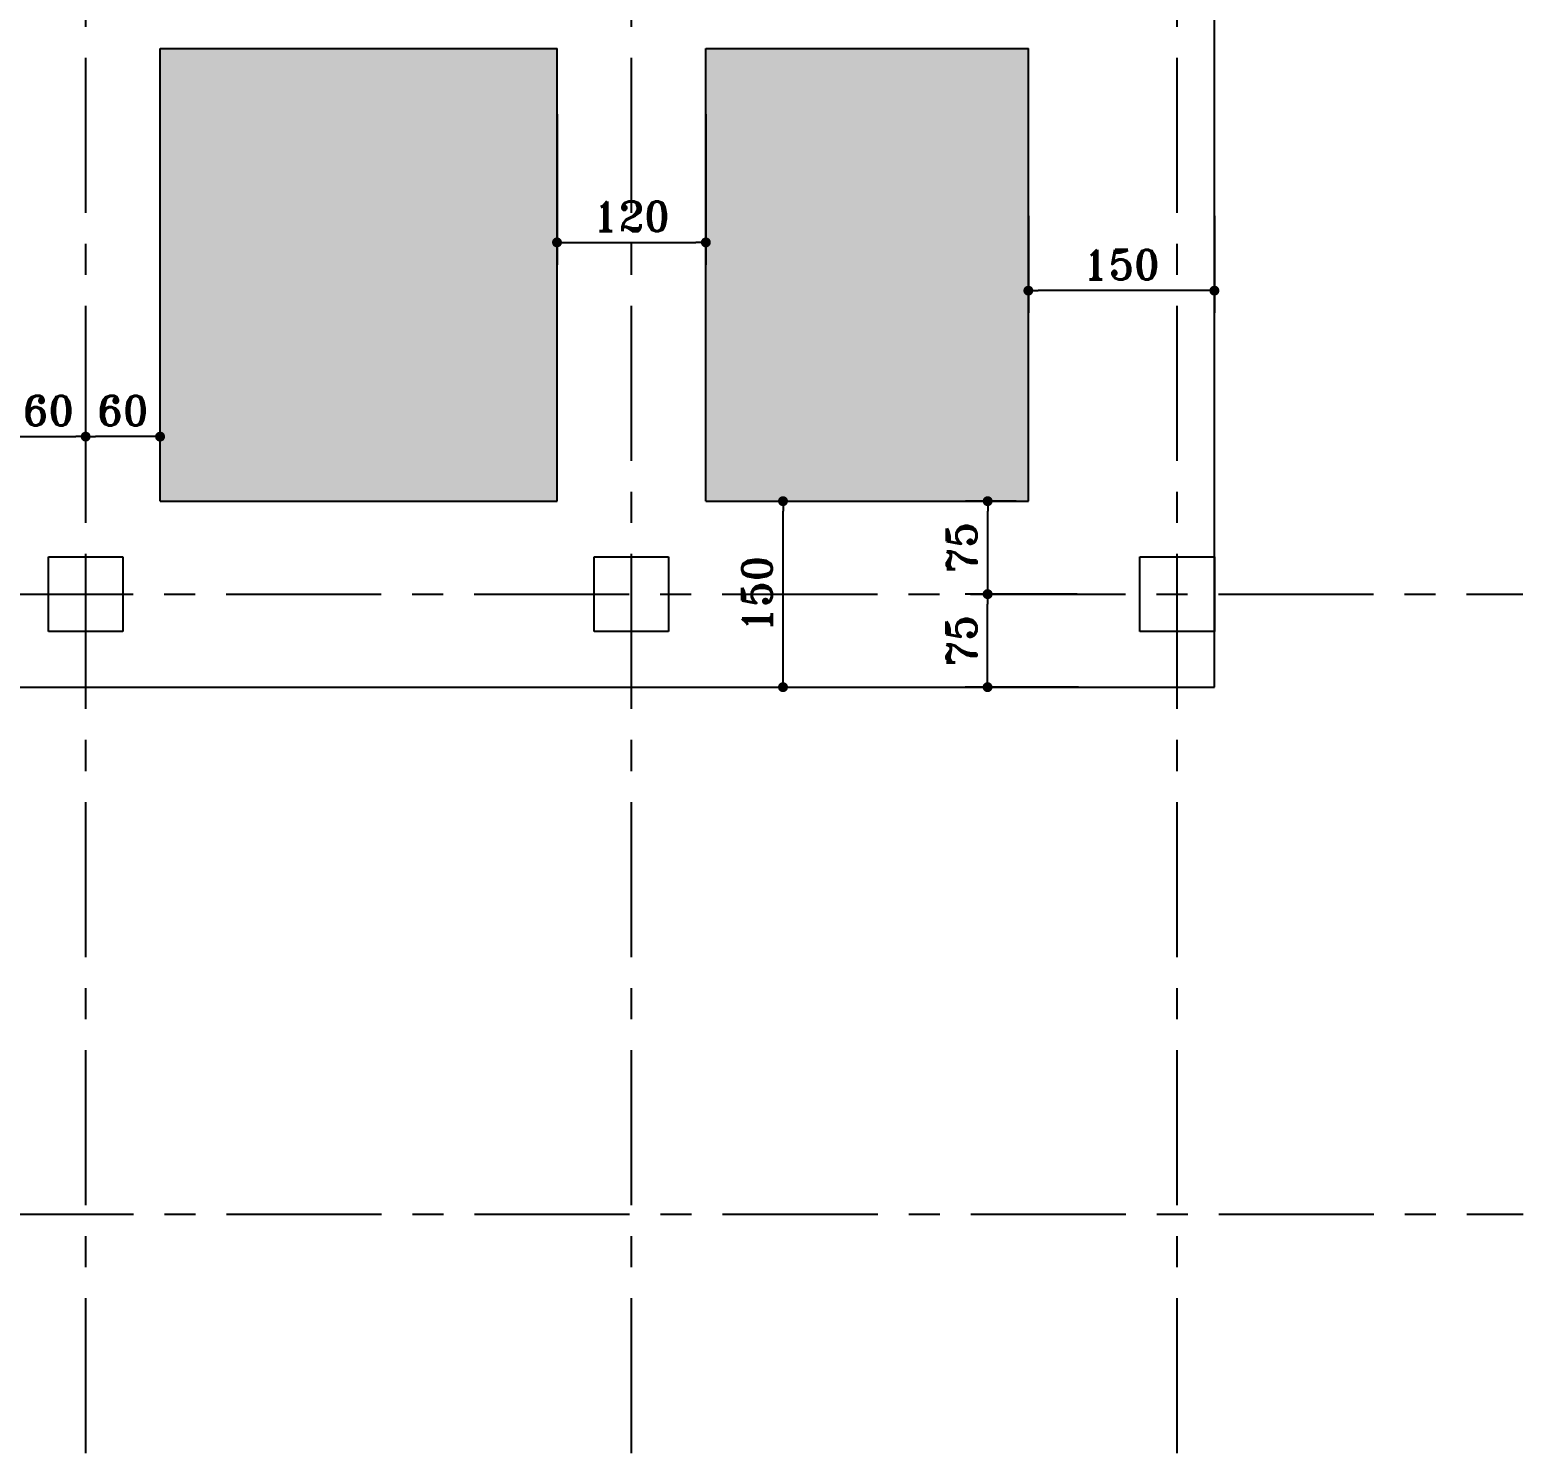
# Model space of a CAD drawing. Header units: inches. Extents: x 460503 to 460688, y 47570 to 48852.
# Drawn here: x 460533.99 to 460546.03, y 48742.66 to 48754.14 of the extents above; entities that cross this region are included whole.
import ezdxf

# ---------------------------------------------------------------- set-up
doc = ezdxf.new("R2010")
doc.units = ezdxf.units.IN
doc.header["$MEASUREMENT"] = 0
doc.linetypes.add('CENTER', pattern=[2, 1.25, -0.25, 0.25, -0.25])
for name, color, linetype in [('3G', 3, 'Continuous'), ('AXE', 1, 'CENTER'), ('DIM', 8, 'Continuous'), ('PY', 4, 'Continuous')]:
    doc.layers.add(name, color=color, linetype=linetype)
doc.styles.add('ROMANT', font='romant')
doc.dimstyles.new('Copy of 1-100', dxfattribs={"dimtxt": 0.24, "dimasz": 0.08, "dimexe": 0.18, "dimexo": 0.0625, "dimgap": 0.09, "dimtad": 1, "dimdec": 0, "dimlfac": 100, "dimdsep": 46, "dimtxsty": 'ROMANT', "dimblk": 'DOT', "dimcen": 0.09, "dimclrd": 1, "dimclre": 1, "dimclrt": 3, "dimadec": 0, "dimazin": 0, "dimtfac": 1, "dimtdec": 0, "dimtix": 1, "dimtofl": 0, "dimtmove": 2, "dimatfit": 3, "dimldrblk": 'DOT', "dimfxl": 1, "dimtolj": 1, "dimarcsym": 0})

# ---------------------------------------------------------------- blocks, each defined once
blk = doc.blocks.new('DOT')
at = {"layer": 'DIM', "color": 0, "linetype": 'ByBlock'}
blk.add_line((-0.5, 0), (-1, 0), dxfattribs=at)
at = {"layer": 'DIM', "color": 0, "linetype": 'ByBlock', "const_width": 0.5}
blk.add_lwpolyline([(-0.25, 0, 1), (0.25, 0, 1)], format="xyb", close=True, dxfattribs=at)
blk = doc.blocks.new('*D53')
at = {"color": 1, "lineweight": -2, "transparency": 16777216}
for p, q in [((460542.044, 48752.638), (460542.044, 48751.855)), ((460543.544, 48752.638), (460543.544, 48751.855)), ((460543.464, 48752.035), (460542.124, 48752.035))]:
    blk.add_line(p, q, dxfattribs=at)
at = {"layer": 'Defpoints', "color": 0, "transparency": 16777216}
for p in [(460542.044, 48752.7), (460543.544, 48752.7), (460542.044, 48752.035)]:
    blk.add_point(p, dxfattribs=at)
at = {"color": 1, "lineweight": -2, "transparency": 16777216, "xscale": 0.08, "yscale": 0.08, "zscale": 0.08, "rotation": 180}
blk.add_blockref('DOT', (460542.044, 48752.035), dxfattribs=at)
at = {"color": 1, "lineweight": -2, "transparency": 16777216, "xscale": 0.08, "yscale": 0.08, "zscale": 0.08}
blk.add_blockref('DOT', (460543.544, 48752.035), dxfattribs=at)
at = {"color": 3, "transparency": 16777216, "insert": (460542.794, 48752.245), "char_height": 0.24, "attachment_point": 5, "style": 'ROMANT'}
blk.add_mtext('\\A1;150', dxfattribs=at)
blk = doc.blocks.new('_Dot')
at = {"layer": 'DIM', "color": 0, "lineweight": -2}
blk.add_line((-0.5, 0), (-1, 0), dxfattribs=at)
at = {"layer": 'DIM', "color": 0, "const_width": 0.5}
blk.add_lwpolyline([(-0.25, 0, 1), (0.25, 0, 1)], format="xyb", close=True, dxfattribs=at)
blk = doc.blocks.new('*D77')
at = {"color": 1, "lineweight": -2, "transparency": 16777216}
for p, q in [((460539.533, 48750.338), (460540.246, 48750.338)), ((460540.066, 48748.918), (460540.066, 48750.258)), ((460539.533, 48748.838), (460540.246, 48748.838))]:
    blk.add_line(p, q, dxfattribs=at)
at = {"layer": 'Defpoints', "color": 0, "transparency": 16777216}
for p in [(460539.471, 48750.338), (460540.066, 48750.338), (460539.471, 48748.838)]:
    blk.add_point(p, dxfattribs=at)
at = {"color": 1, "lineweight": -2, "transparency": 16777216, "xscale": 0.08, "yscale": 0.08, "zscale": 0.08}
for p, rotation in [((460540.066, 48750.338), 90), ((460540.066, 48748.838), 270)]:
    blk.add_blockref('DOT', p, dxfattribs=dict(at, rotation=rotation))
at = {"color": 3, "transparency": 16777216, "insert": (460539.856, 48749.588), "char_height": 0.24, "attachment_point": 5, "rotation": 90, "style": 'ROMANT'}
blk.add_mtext('\\A1;150', dxfattribs=at)
blk = doc.blocks.new('*D78')
at = {"color": 1, "lineweight": -2, "transparency": 16777216}
for p, q in [((460541.946, 48750.338), (460541.536, 48750.338)), ((460541.716, 48749.668), (460541.716, 48750.258)), ((460542.396, 48749.588), (460541.536, 48749.588))]:
    blk.add_line(p, q, dxfattribs=at)
at = {"layer": 'Defpoints', "color": 0, "transparency": 16777216}
for p in [(460541.716, 48750.338), (460542.008, 48750.338), (460542.458, 48749.588)]:
    blk.add_point(p, dxfattribs=at)
at = {"color": 1, "lineweight": -2, "transparency": 16777216, "xscale": 0.08, "yscale": 0.08, "zscale": 0.08}
for p, rotation in [((460541.716, 48750.338), 90), ((460541.716, 48749.588), 270)]:
    blk.add_blockref('DOT', p, dxfattribs=dict(at, rotation=rotation))
at = {"color": 3, "transparency": 16777216, "insert": (460541.506, 48749.963), "char_height": 0.24, "attachment_point": 5, "rotation": 90, "style": 'ROMANT'}
blk.add_mtext('\\A1;75', dxfattribs=at)
blk = doc.blocks.new('*D79')
at = {"color": 1, "lineweight": -2, "transparency": 16777216}
for p, q in [((460542.437, 48749.588), (460541.535, 48749.588)), ((460541.715, 48748.918), (460541.715, 48749.508)), ((460542.448, 48748.838), (460541.535, 48748.838))]:
    blk.add_line(p, q, dxfattribs=at)
at = {"layer": 'Defpoints', "color": 0, "transparency": 16777216}
for p in [(460541.715, 48749.588), (460542.5, 48749.588), (460542.511, 48748.838)]:
    blk.add_point(p, dxfattribs=at)
at = {"color": 1, "lineweight": -2, "transparency": 16777216, "xscale": 0.08, "yscale": 0.08, "zscale": 0.08}
for p, rotation in [((460541.715, 48749.588), 90), ((460541.715, 48748.838), 270)]:
    blk.add_blockref('DOT', p, dxfattribs=dict(at, rotation=rotation))
at = {"color": 3, "transparency": 16777216, "insert": (460541.505, 48749.213), "char_height": 0.24, "attachment_point": 5, "rotation": 90, "style": 'ROMANT'}
blk.add_mtext('\\A1;75', dxfattribs=at)
blk = doc.blocks.new('*D110')
at = {"color": 1, "lineweight": -2, "transparency": 16777216}
for p, q in [((460538.244, 48753.458), (460538.244, 48752.244)), ((460539.444, 48753.458), (460539.444, 48752.244)), ((460538.324, 48752.424), (460539.364, 48752.424))]:
    blk.add_line(p, q, dxfattribs=at)
at = {"layer": 'Defpoints', "color": 0, "transparency": 16777216}
for p in [(460538.244, 48753.521), (460539.444, 48753.521), (460539.444, 48752.424)]:
    blk.add_point(p, dxfattribs=at)
at = {"color": 1, "lineweight": -2, "transparency": 16777216, "xscale": 0.08, "yscale": 0.08, "zscale": 0.08, "rotation": 180}
blk.add_blockref('DOT', (460538.244, 48752.424), dxfattribs=at)
at = {"color": 1, "lineweight": -2, "transparency": 16777216, "xscale": 0.08, "yscale": 0.08, "zscale": 0.08}
blk.add_blockref('DOT', (460539.444, 48752.424), dxfattribs=at)
at = {"color": 3, "transparency": 16777216, "insert": (460538.844, 48752.634), "char_height": 0.24, "attachment_point": 5, "style": 'ROMANT'}
blk.add_mtext('\\A1;120', dxfattribs=at)
blk = doc.blocks.new('*D114')
at = {"color": 1, "lineweight": -2, "transparency": 16777216}
for p, q in [((460533.844, 48750.4), (460533.844, 48751.038)), ((460534.444, 48750.4), (460534.444, 48751.038)), ((460533.924, 48750.858), (460534.364, 48750.858))]:
    blk.add_line(p, q, dxfattribs=at)
at = {"layer": 'Defpoints', "color": 0, "transparency": 16777216}
for p in [(460534.444, 48750.858), (460533.844, 48750.338), (460534.444, 48750.338)]:
    blk.add_point(p, dxfattribs=at)
at = {"color": 1, "lineweight": -2, "transparency": 16777216, "xscale": 0.08, "yscale": 0.08, "zscale": 0.08, "rotation": 180}
blk.add_blockref('DOT', (460533.844, 48750.858), dxfattribs=at)
at = {"color": 1, "lineweight": -2, "transparency": 16777216, "xscale": 0.08, "yscale": 0.08, "zscale": 0.08}
blk.add_blockref('DOT', (460534.444, 48750.858), dxfattribs=at)
at = {"color": 3, "transparency": 16777216, "insert": (460534.144, 48751.068), "char_height": 0.24, "attachment_point": 5, "style": 'ROMANT'}
blk.add_mtext('\\A1;60', dxfattribs=at)
blk = doc.blocks.new('*D115')
at = {"color": 1, "lineweight": -2, "transparency": 16777216}
for p, q in [((460534.444, 48750.4), (460534.444, 48751.038)), ((460535.044, 48750.4), (460535.044, 48751.038)), ((460534.964, 48750.858), (460534.524, 48750.858))]:
    blk.add_line(p, q, dxfattribs=at)
at = {"layer": 'Defpoints', "color": 0, "transparency": 16777216}
for p in [(460534.444, 48750.858), (460534.444, 48750.338), (460535.044, 48750.338)]:
    blk.add_point(p, dxfattribs=at)
at = {"color": 1, "lineweight": -2, "transparency": 16777216, "xscale": 0.08, "yscale": 0.08, "zscale": 0.08, "rotation": 180}
blk.add_blockref('DOT', (460534.444, 48750.858), dxfattribs=at)
at = {"color": 1, "lineweight": -2, "transparency": 16777216, "xscale": 0.08, "yscale": 0.08, "zscale": 0.08}
blk.add_blockref('DOT', (460535.044, 48750.858), dxfattribs=at)
at = {"color": 3, "transparency": 16777216, "insert": (460534.744, 48751.068), "char_height": 0.24, "attachment_point": 5, "style": 'ROMANT'}
blk.add_mtext('\\A1;60', dxfattribs=at)

msp = doc.modelspace()

# ---------------------------------------------------------------- hatches: boundary and pattern name
h = msp.add_hatch()
h.set_pattern_fill('AR-SAND', color=256, scale=0.25)
h.set_pattern_definition([(37.5, (0, -5.98463), (-0.01574833953, 0.48170594225), [0, -0.38, 0, -0.425, 0, -0.40625]), (7.5, (0, -5.98463), (0.4424441763, 0.7055365163), [0, -0.205, 0, -0.3425, 0, -0.13125]), (327.5, (-0.3075, -5.98463), (0.77853546544, 0.0014147634), [0, -0.125, 0, -0.45, 0, -0.5875]), (317.5, (-0.3075, -5.98463), (0.7515316511, 0.2194188912), [0, -0.0625, 0, -0.295, 0, -0.3375])])
h.paths.add_polyline_path([(460522.4440953, 48763.38777606), (460522.4440953, 48762.08777606), (460525.0440953, 48762.08777606), (460525.0440953, 48763.38777606)])
h.paths.add_polyline_path([(460522.4440953, 48762.08777606), (460522.4440953, 48760.18777606), (460525.0440953, 48760.18777606), (460525.0440953, 48762.08777606)])
h.paths.add_polyline_path([(460525.0440953, 48758.98777606), (460522.4440953, 48758.98777606), (460522.4440953, 48755.18777606), (460525.0440953, 48755.18777606)])
h.paths.add_polyline_path([(460529.44409529, 48758.98777606), (460526.2440953, 48758.98777606), (460526.2440953, 48755.18777606), (460529.44409529, 48755.18777606)])
h.paths.add_polyline_path([(460530.64409529, 48755.18777606), (460533.8440953, 48755.18777606), (460533.8440953, 48758.98777606), (460530.64409529, 48758.98777606)])
h.paths.add_polyline_path([(460535.0440953, 48755.18777606), (460538.2440953, 48755.18777606), (460538.2440953, 48758.98777606), (460535.0440953, 48758.98777606)])
h.paths.add_polyline_path([(460539.4440953, 48755.18777606), (460542.0440953, 48755.18777606), (460542.0440953, 48758.98777606), (460539.4440953, 48758.98777606)])
h.paths.add_polyline_path([(460539.4440953, 48750.33777606), (460542.0440953, 48750.33777606), (460542.0440953, 48753.98777606), (460539.4440953, 48753.98777606)])
h.paths.add_polyline_path([(460538.2440953, 48753.98777606), (460535.0440953, 48753.98777606), (460535.0440953, 48750.33777606), (460538.2440953, 48750.33777606)])
h.paths.add_polyline_path([(460533.8440953, 48753.98777606), (460530.64409529, 48753.98777606), (460530.64409529, 48750.33777606), (460533.8440953, 48750.33777606)])
h.paths.add_polyline_path([(460529.44409529, 48753.98777606), (460526.2440953, 48753.98777606), (460526.2440953, 48750.33777606), (460529.44409529, 48750.33777606)])
h.paths.add_polyline_path([(460525.0440953, 48752.83777606), (460525.0440953, 48753.98777606), (460522.4440953, 48753.98777606), (460522.4440953, 48752.83777606)])
h.paths.add_polyline_path([(460522.4440953, 48745.48777591), (460525.0440953, 48745.48777591), (460525.0440953, 48748.83777606), (460522.4440953, 48748.83777606)])
h.paths.add_polyline_path([(460526.2440953, 48745.48777591), (460529.44409529, 48745.48777591), (460529.44409529, 48748.83777606), (460526.2440953, 48748.83777606)])

# ---------------------------------------------------------------- linework, layer by layer
at = {"layer": '3G'}
for p, q in [((460534.1440953, 48749.88777606), (460534.7440953, 48749.88777606)), ((460534.1440953, 48749.28777606), (460534.1440953, 48749.88777606)), ((460534.7440953, 48749.88777606), (460534.7440953, 48749.28777606)), ((460538.5440953, 48749.88777606), (460539.1440953, 48749.88777606)), ((460538.5440953, 48749.28777606), (460538.5440953, 48749.88777606)), ((460539.1440953, 48749.88777606), (460539.1440953, 48749.28777606)), ((460542.9440953, 48749.88777606), (460543.5440953, 48749.88777606)), ((460542.9440953, 48749.28777606), (460542.9440953, 48749.88777606)), ((460543.5440953, 48749.88777606), (460543.5440953, 48749.28777606)), ((460534.7440953, 48749.28777606), (460534.1440953, 48749.28777606)), ((460539.1440953, 48749.28777606), (460538.5440953, 48749.28777606)), ((460543.5440953, 48749.28777606), (460542.9440953, 48749.28777606))]:
    msp.add_line(p, q, dxfattribs=at)
at = {"layer": 'AXE'}
for p, q in [((460534.4440953, 48742.6619874), (460534.4440953, 48768.15749496)), ((460538.8440953, 48742.6619874), (460538.8440953, 48768.15749496)), ((460543.2440953, 48742.6619874), (460543.2440953, 48768.15749496)), ((460515.5765493, 48749.58777606), (460546.03007582, 48749.58777606)), ((460515.57946567, 48744.58777591), (460546.03299219, 48744.58777591))]:
    msp.add_line(p, q, dxfattribs=at)
at = {"layer": 'PY'}
for p, q in [((460543.5440953, 48748.83777606), (460543.5440953, 48764.88777606)), ((460535.0440953, 48750.33777606), (460535.0440953, 48753.98777606)), ((460535.0440953, 48753.98777606), (460538.2440953, 48753.98777606)), ((460538.2440953, 48750.33777606), (460538.2440953, 48753.98777606)), ((460539.4440953, 48750.33777606), (460539.4440953, 48753.98777606)), ((460539.4440953, 48753.98777606), (460542.0440953, 48753.98777606)), ((460542.0440953, 48750.33777606), (460542.0440953, 48753.98777606)), ((460535.0440953, 48750.33777606), (460538.2440953, 48750.33777606)), ((460539.4440953, 48750.33777606), (460542.0440953, 48750.33777606)), ((460530.64409529, 48748.83777606), (460543.5440953, 48748.83777606)), ((460535.0440953, 48748.83777606), (460538.2440953, 48748.83777606))]:
    msp.add_line(p, q, dxfattribs=at)

# ---------------------------------------------------------------- dimensions: what is measured, and where the dimension line sits
for base, p1, p2, picture, middle in [((460539.4440953, 48752.42388546), (460538.2440953, 48753.52060884), (460539.4440953, 48753.52060884), '*D110', (460538.8440953, 48752.63388546)), ((460542.0440953, 48752.03491764), (460543.5440953, 48752.70039309), (460542.0440953, 48752.70039309), '*D53', (460542.7940953, 48752.24491764)), ((460534.4440953, 48750.85765202), (460533.8440953, 48750.33777606), (460534.4440953, 48750.33777606), '*D114', (460534.1440953, 48751.06765202)), ((460534.4440953, 48750.85765202), (460535.0440953, 48750.33777606), (460534.4440953, 48750.33777606), '*D115', (460534.7440953, 48751.06765202))]:
    dim = msp.add_linear_dim(base=base, p1=p1, p2=p2, dimstyle='Copy of 1-100')
    dim.commit()
    dim.dimension.update_dxf_attribs({"geometry": picture, "text_midpoint": middle})
for base, p1, p2, picture, middle in [((460540.06586835, 48750.33777606), (460539.47066168, 48748.83777606), (460539.47066168, 48750.33777606), '*D77', (460539.85586835, 48749.58777606)), ((460541.71563596, 48750.33777606), (460542.45816168, 48749.58777606), (460542.00816168, 48750.33777606), '*D78', (460541.50563596, 48749.96277606)), ((460541.71476274, 48749.58777606), (460542.5106678, 48748.83777606), (460542.49978846, 48749.58777606), '*D79', (460541.50476274, 48749.21277606))]:
    dim = msp.add_linear_dim(base=base, p1=p1, p2=p2, angle=90, dimstyle='Copy of 1-100')
    dim.commit()
    dim.dimension.update_dxf_attribs({"geometry": picture, "text_midpoint": middle})

doc.saveas('drawing.dxf')
